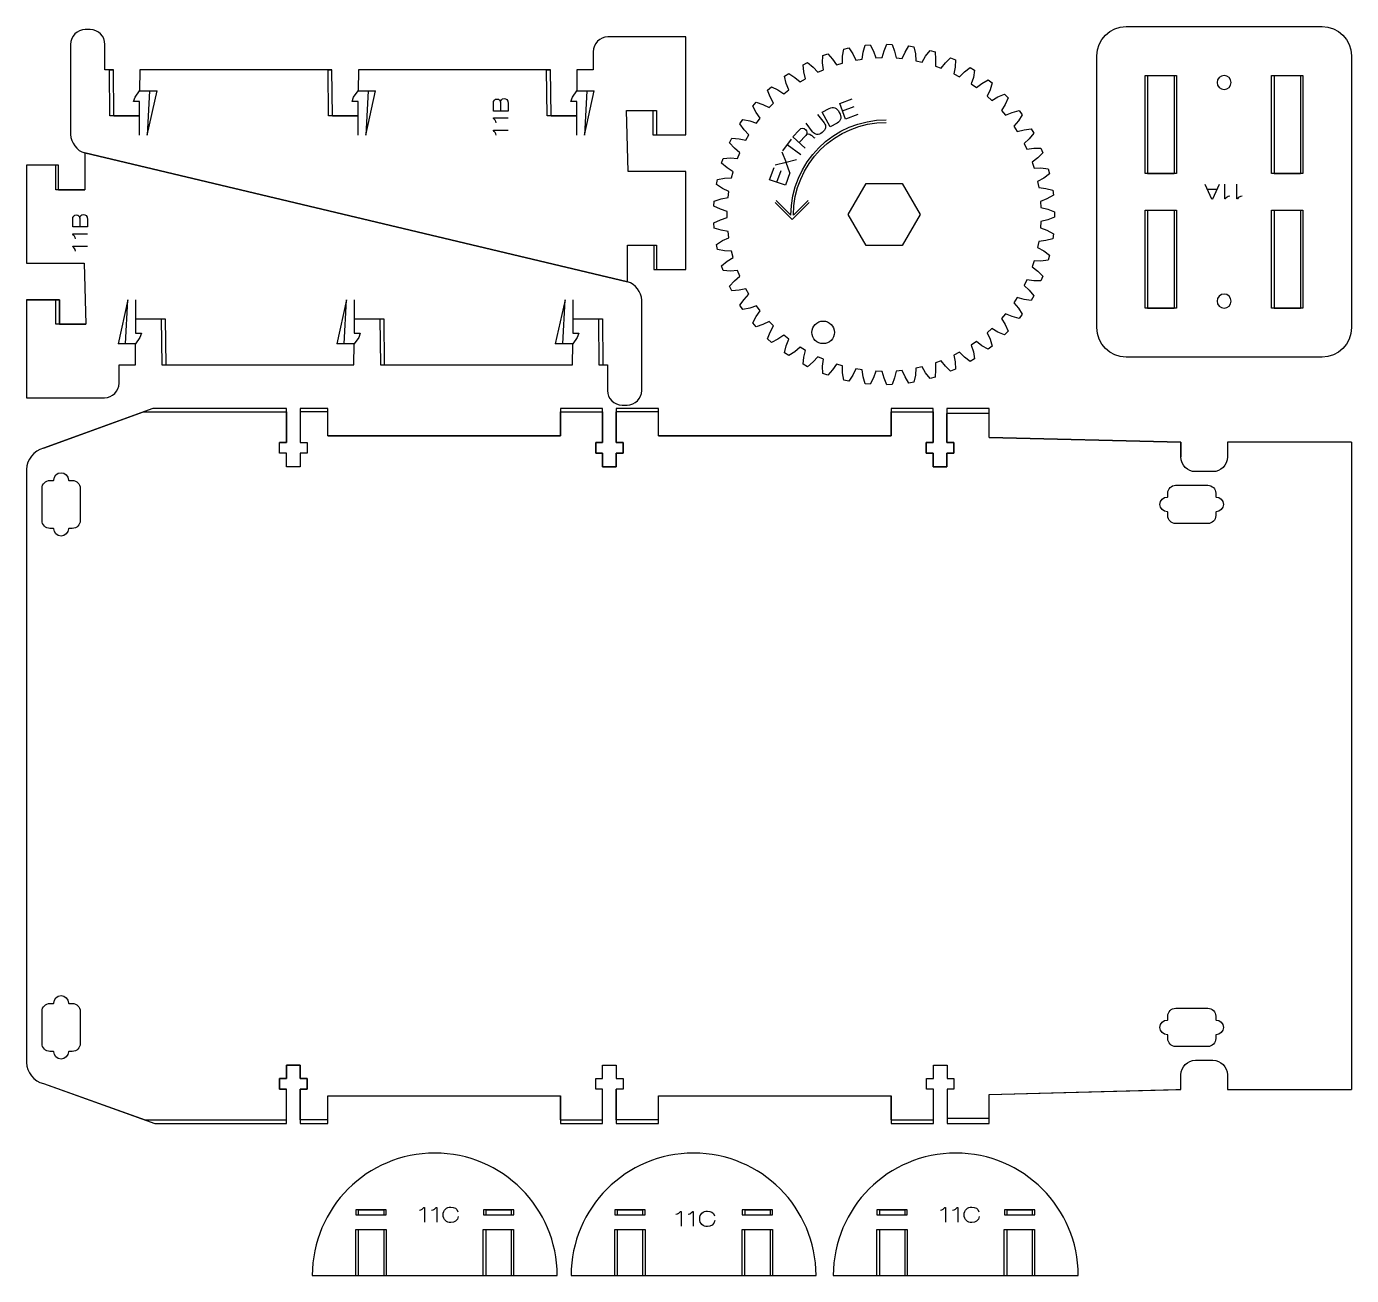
# Model space of a CAD drawing. Extents: x -1354 to 0, y -305 to 752.
# Drawn here: x -861.8 to -591.3, y 496.9 to 751.9 of the extents above; entities that cross this region are included whole.
import ezdxf

# ---------------------------------------------------------------- set-up
doc = ezdxf.new("R2010")
doc.units = 0
for name, color, linetype, true_color in [('CHANGED_PARTS', 3, 'Continuous', 0x00ff00), ('CUTS', 1, 'Continuous', 0xff0000), ('ORIGIONAL_PARTS_THAT_WERE_', 6, 'Continuous', 0xff00ff), ('TEXT', 5, 'Continuous', 0x0000ff)]:
    doc.layers.add(name, color=color, linetype=linetype, true_color=true_color)

msp = doc.modelspace()

# ---------------------------------------------------------------- linework, layer by layer
at = {"layer": 'CHANGED_PARTS'}
for p, q in [((-727.23, 749.73), (-743.13, 749.73)), ((-727.23, 729.72), (-727.23, 749.73)), ((-845.83, 743.02), (-845.83, 748.22)), ((-844.09, 743.02), (-845.83, 743.02)), ((-844.89, 743.02), (-844.09, 743.02)), ((-843.99, 733.63), (-844.09, 743.02)), ((-838.69, 743.02), (-838.76, 738.73)), ((-799.47, 743.02), (-838.69, 743.02)), ((-800.27, 743.02), (-799.47, 743.02)), ((-799.37, 733.63), (-799.47, 743.02)), ((-794.07, 743.02), (-794.14, 738.73)), ((-754.85, 743.02), (-794.07, 743.02)), ((-755.65, 743.02), (-754.85, 743.02)), ((-754.75, 733.63), (-754.85, 743.02)), ((-632.94, 741.87), (-627.54, 741.87)), ((-632.94, 741.87), (-632.94, 721.87)), ((-627.54, 741.87), (-627.54, 721.87)), ((-607.14, 741.87), (-601.74, 741.87)), ((-607.14, 741.87), (-607.14, 721.87)), ((-601.74, 741.87), (-601.74, 721.87)), ((-843.99, 733.63), (-838.79, 733.63)), ((-799.37, 733.63), (-794.17, 733.63)), ((-754.75, 733.63), (-749.55, 733.63)), ((-739.33, 734.72), (-733.93, 734.72)), ((-739.03, 722.24), (-739.33, 734.72)), ((-739.33, 734.72), (-733.93, 734.72)), ((-733.93, 734.72), (-733.93, 729.72)), ((-733.93, 734.72), (-733.93, 729.72)), ((-733.93, 729.72), (-727.23, 729.72)), ((-733.93, 729.72), (-727.23, 729.72)), ((-849.93, 726.04), (-739.13, 699.75)), ((-849.93, 726.04), (-849.93, 718.55)), ((-855.33, 723.55), (-861.83, 723.55)), ((-861.83, 723.55), (-861.83, 703.55)), ((-855.33, 718.55), (-855.33, 723.55)), ((-727.23, 722.24), (-739.03, 722.24)), ((-727.23, 702.24), (-727.23, 722.24)), ((-632.94, 721.87), (-627.54, 721.87)), ((-607.14, 721.87), (-601.74, 721.87)), ((-855.33, 718.55), (-849.93, 718.55)), ((-632.94, 714.38), (-627.54, 714.38)), ((-632.94, 714.38), (-632.94, 694.38)), ((-627.54, 714.38), (-627.54, 694.38)), ((-607.14, 714.38), (-601.74, 714.38)), ((-607.14, 714.38), (-607.14, 694.38)), ((-601.74, 714.38), (-601.74, 694.38)), ((-739.13, 699.75), (-739.13, 707.24)), ((-739.13, 707.24), (-733.73, 707.24)), ((-733.73, 707.24), (-733.73, 702.24)), ((-733.73, 707.24), (-733.73, 702.24)), ((-861.83, 703.55), (-850.03, 703.55)), ((-850.03, 703.55), (-849.73, 691.06)), ((-733.73, 702.24), (-727.23, 702.24)), ((-733.73, 702.24), (-727.23, 702.24)), ((-861.83, 696.06), (-855.13, 696.06)), ((-855.13, 696.06), (-861.83, 696.06)), ((-861.83, 696.06), (-861.83, 676.06)), ((-855.13, 696.06), (-855.13, 691.06)), ((-855.13, 691.06), (-855.13, 696.06)), ((-632.94, 694.38), (-627.54, 694.38)), ((-607.14, 694.38), (-601.74, 694.38)), ((-855.13, 691.06), (-849.73, 691.06)), ((-849.73, 691.06), (-855.13, 691.06)), ((-839.51, 692.15), (-834.31, 692.15)), ((-834.31, 692.15), (-834.21, 682.76)), ((-794.89, 692.15), (-789.69, 692.15)), ((-789.69, 692.15), (-789.59, 682.76)), ((-750.27, 692.15), (-745.07, 692.15)), ((-745.07, 692.15), (-744.97, 682.76)), ((-794.99, 682.76), (-794.92, 687.05)), ((-750.37, 682.76), (-750.3, 687.05)), ((-834.21, 682.76), (-833.41, 682.76)), ((-834.21, 682.76), (-794.99, 682.76)), ((-789.59, 682.76), (-788.79, 682.76)), ((-789.59, 682.76), (-750.37, 682.76)), ((-744.97, 682.76), (-744.17, 682.76)), ((-744.97, 682.76), (-743.23, 682.76)), ((-743.23, 682.76), (-743.23, 677.56)), ((-861.83, 676.06), (-845.93, 676.06)), ((-858.39, 665.75), (-837.93, 673.18)), ((-837.93, 673.18), (-808.75, 673.18)), ((-808.75, 673.18), (-808.75, 666.92)), ((-800.34, 673.18), (-805.95, 673.18)), ((-805.95, 673.18), (-805.95, 666.92)), ((-800.34, 668.28), (-800.34, 673.18)), ((-752.82, 668.28), (-752.82, 673.18)), ((-752.82, 673.18), (-744.22, 673.18)), ((-744.22, 673.18), (-744.22, 666.92)), ((-732.82, 673.18), (-741.42, 673.18)), ((-741.42, 666.92), (-741.42, 673.18)), ((-732.82, 668.28), (-732.82, 673.18)), ((-685.31, 668.28), (-685.31, 673.18)), ((-685.31, 673.18), (-676.73, 673.18)), ((-676.73, 673.18), (-676.73, 666.92)), ((-665.31, 672.88), (-673.93, 672.88)), ((-673.93, 666.92), (-673.93, 672.88)), ((-665.31, 667.98), (-665.31, 672.88)), ((-800.34, 668.28), (-752.82, 668.28)), ((-732.82, 668.28), (-685.31, 668.28)), ((-810.15, 664.72), (-810.15, 666.92)), ((-810.15, 666.92), (-808.75, 666.92)), ((-808.75, 666.92), (-810.15, 666.92)), ((-805.95, 666.92), (-804.55, 666.92)), ((-804.55, 666.92), (-804.55, 664.72)), ((-744.22, 666.92), (-745.62, 666.92)), ((-745.62, 666.92), (-745.62, 664.72)), ((-740.02, 666.92), (-741.42, 666.92)), ((-740.02, 664.72), (-740.02, 666.92)), ((-676.73, 666.92), (-678.13, 666.92)), ((-678.13, 666.92), (-678.13, 664.72)), ((-672.53, 666.92), (-673.93, 666.92)), ((-672.53, 664.72), (-672.53, 666.92)), ((-665.31, 667.98), (-626.16, 666.98)), ((-626.16, 666.98), (-626.16, 663.98)), ((-808.75, 664.72), (-810.15, 664.72)), ((-808.75, 661.98), (-808.75, 664.72)), ((-804.55, 664.72), (-805.95, 664.72)), ((-805.95, 664.72), (-805.95, 661.98)), ((-745.62, 664.72), (-744.22, 664.72)), ((-744.22, 664.72), (-744.22, 661.98)), ((-741.42, 661.98), (-741.42, 664.72)), ((-741.42, 664.72), (-740.02, 664.72)), ((-678.13, 664.72), (-676.73, 664.72)), ((-676.73, 664.72), (-676.73, 661.98)), ((-673.93, 661.98), (-673.93, 664.72)), ((-673.93, 664.72), (-672.53, 664.72)), ((-805.95, 661.98), (-808.75, 661.98)), ((-744.22, 661.98), (-741.42, 661.98)), ((-676.73, 661.98), (-673.93, 661.98)), ((-805.95, 539.81), (-808.75, 539.81)), ((-808.75, 539.81), (-808.75, 537.07)), ((-805.95, 537.07), (-805.95, 539.81)), ((-744.22, 537.07), (-744.22, 539.81)), ((-744.22, 539.81), (-741.42, 539.81)), ((-741.42, 539.81), (-741.42, 537.07)), ((-676.69, 537.07), (-676.69, 539.81)), ((-676.69, 539.81), (-673.89, 539.81)), ((-673.89, 539.81), (-673.89, 537.07)), ((-858.39, 536.05), (-837.58, 528.61)), ((-808.75, 537.07), (-810.15, 537.07)), ((-810.15, 537.07), (-810.15, 534.87)), ((-804.55, 537.07), (-805.95, 537.07)), ((-804.55, 534.87), (-804.55, 537.07)), ((-745.62, 534.87), (-745.62, 537.07)), ((-745.62, 537.07), (-744.22, 537.07)), ((-741.42, 537.07), (-740.02, 537.07)), ((-740.02, 537.07), (-740.02, 534.87)), ((-678.09, 534.87), (-678.09, 537.07)), ((-678.09, 537.07), (-676.69, 537.07)), ((-673.89, 537.07), (-672.49, 537.07)), ((-672.49, 537.07), (-672.49, 534.87)), ((-626.16, 534.81), (-626.16, 537.81)), ((-810.15, 534.87), (-808.75, 534.87)), ((-808.75, 528.61), (-808.75, 534.87)), ((-805.95, 528.61), (-805.95, 534.87)), ((-805.95, 534.87), (-804.55, 534.87)), ((-800.34, 528.61), (-800.34, 533.51)), ((-800.34, 533.51), (-752.82, 533.51)), ((-752.82, 528.61), (-752.82, 533.51)), ((-744.22, 534.87), (-745.62, 534.87)), ((-744.22, 528.61), (-744.22, 534.87)), ((-740.02, 534.87), (-741.42, 534.87)), ((-741.42, 528.61), (-741.42, 534.87)), ((-732.82, 528.61), (-732.82, 533.51)), ((-732.82, 533.51), (-685.31, 533.51)), ((-685.31, 528.61), (-685.31, 533.51)), ((-676.69, 534.87), (-678.09, 534.87)), ((-676.69, 528.61), (-676.69, 534.87)), ((-672.49, 534.87), (-673.89, 534.87)), ((-673.89, 534.87), (-673.89, 528.91)), ((-665.31, 533.81), (-626.16, 534.81)), ((-665.31, 528.91), (-665.31, 533.81)), ((-837.58, 528.61), (-808.75, 528.61)), ((-800.34, 528.61), (-805.95, 528.61)), ((-752.82, 528.61), (-744.22, 528.61)), ((-732.82, 528.61), (-741.42, 528.61)), ((-685.31, 528.61), (-676.69, 528.61)), ((-665.31, 528.91), (-673.89, 528.91)), ((-794.09, 510.24), (-788.89, 510.24)), ((-794.09, 510.24), (-794.09, 509.24)), ((-794.09, 509.24), (-788.89, 509.24)), ((-793.69, 510.24), (-789.29, 510.24)), ((-793.69, 509.24), (-789.29, 509.24)), ((-788.89, 510.24), (-788.89, 509.24)), ((-768.06, 510.24), (-762.86, 510.24)), ((-768.06, 510.24), (-768.06, 509.24)), ((-768.06, 509.24), (-762.86, 509.24)), ((-767.66, 510.24), (-763.26, 510.24)), ((-767.66, 509.24), (-763.26, 509.24)), ((-762.86, 510.24), (-762.86, 509.24)), ((-741.24, 510.24), (-736.04, 510.24)), ((-741.24, 510.24), (-741.24, 509.24)), ((-741.24, 509.24), (-736.04, 509.24)), ((-740.84, 510.24), (-736.44, 510.24)), ((-740.84, 509.24), (-736.44, 509.24)), ((-736.04, 510.24), (-736.04, 509.24)), ((-715.21, 510.24), (-710.01, 510.24)), ((-715.21, 510.24), (-715.21, 509.24)), ((-715.21, 509.24), (-710.01, 509.24)), ((-714.81, 510.24), (-710.41, 510.24)), ((-714.81, 509.24), (-710.41, 509.24)), ((-710.01, 510.24), (-710.01, 509.24)), ((-687.72, 510.24), (-682.52, 510.24)), ((-687.72, 510.24), (-687.72, 509.24)), ((-687.72, 509.24), (-682.52, 509.24)), ((-687.32, 510.24), (-682.92, 510.24)), ((-687.32, 509.24), (-682.92, 509.24)), ((-682.52, 510.24), (-682.52, 509.24)), ((-661.69, 510.24), (-656.49, 510.24)), ((-661.69, 510.24), (-661.69, 509.24)), ((-661.69, 509.24), (-656.49, 509.24)), ((-661.29, 510.24), (-656.89, 510.24)), ((-661.29, 509.24), (-656.89, 509.24)), ((-656.49, 510.24), (-656.49, 509.24)), ((-794.09, 506.24), (-788.89, 506.24)), ((-794.09, 506.24), (-794.09, 496.87)), ((-793.69, 506.24), (-789.29, 506.24)), ((-788.89, 506.24), (-788.89, 496.87)), ((-768.09, 506.24), (-762.89, 506.24)), ((-768.09, 506.24), (-768.09, 496.87)), ((-767.69, 506.24), (-763.29, 506.24)), ((-762.89, 506.24), (-762.89, 496.87)), ((-741.24, 506.24), (-736.04, 506.24)), ((-741.24, 506.24), (-741.24, 496.87)), ((-740.84, 506.24), (-736.44, 506.24)), ((-736.04, 506.24), (-736.04, 496.87)), ((-715.24, 506.24), (-710.04, 506.24)), ((-715.24, 506.24), (-715.24, 496.87)), ((-714.84, 506.24), (-710.44, 506.24)), ((-710.04, 506.24), (-710.04, 496.87)), ((-687.72, 506.24), (-682.52, 506.24)), ((-687.72, 506.24), (-687.72, 496.87)), ((-687.32, 506.24), (-682.92, 506.24)), ((-682.52, 506.24), (-682.52, 496.87)), ((-661.72, 506.24), (-656.52, 506.24)), ((-661.72, 506.24), (-661.72, 496.87)), ((-661.32, 506.24), (-656.92, 506.24)), ((-656.52, 506.24), (-656.52, 496.87))]:
    msp.add_line(p, q, dxfattribs=at)
at = {"layer": 'CUTS'}
for p, q in [((-637.33, 751.87), (-597.34, 751.87)), ((-591.34, 745.87), (-591.34, 690.38)), ((-591.32, 666.98), (-591.32, 534.81)), ((-803.49, 496.85), (-753.49, 496.85)), ((-750.64, 496.85), (-700.64, 496.85)), ((-697.12, 496.85), (-647.12, 496.85))]:
    msp.add_line(p, q, dxfattribs=at)
at = {"layer": 'CUTS', "color": 1, "true_color": 0xff0000}
for points in [[(-848.83, 751.23), (-849.83, 751.23)], [(-852.83, 748.22), (-852.83, 747.52)], [(-746.13, 746.72), (-746.13, 743.02), (-749.45, 743.02), (-749.48, 738.73)], [(-651.98, 714.01), (-651.98, 712.95), (-653.35, 712.41), (-654.73, 712.06), (-654.81, 710.79), (-653.49, 710.27), (-652.19, 709.55), (-652.33, 708.51), (-653.76, 708.15), (-655.18, 707.98), (-655.42, 706.73), (-654.17, 706.04), (-652.98, 705.17), (-653.25, 704.15), (-654.72, 703.97), (-656.14, 703.99), (-656.54, 702.77), (-655.39, 701.94), (-654.32, 700.92), (-654.72, 699.94), (-656.2, 699.95), (-657.6, 700.15), (-658.16, 699), (-657.13, 698.02), (-656.19, 696.87), (-656.71, 695.95), (-658.18, 696.16), (-659.55, 696.53), (-660.24, 695.46), (-659.34, 694.36), (-658.57, 693.1), (-659.2, 692.26), (-660.63, 692.65), (-661.94, 693.19), (-662.76, 692.22), (-662.01, 691.01), (-661.4, 689.67), (-662.14, 688.91), (-663.5, 689.47), (-664.73, 690.19), (-665.68, 689.33), (-665.09, 688.04), (-664.66, 686.62), (-665.48, 685.96), (-666.77, 686.7), (-667.89, 687.56), (-668.94, 686.83), (-668.52, 685.47), (-668.27, 684.02), (-669.17, 683.47), (-670.35, 684.36), (-671.36, 685.36), (-672.5, 684.77), (-672.25, 683.37), (-672.19, 681.89), (-673.16, 681.47), (-674.21, 682.51), (-675.08, 683.63), (-676.28, 683.19), (-676.22, 681.77), (-676.35, 680.29), (-677.36, 679.99), (-678.27, 681.16), (-679, 682.38), (-680.24, 682.1), (-680.36, 680.68), (-680.68, 679.23), (-681.72, 679.07), (-682.48, 680.34), (-683.04, 681.64), (-684.31, 681.52), (-684.61, 680.13), (-685.11, 678.74), (-686.16, 678.7), (-686.75, 680.06), (-687.14, 681.43), (-688.42, 681.47), (-688.89, 680.13), (-689.56, 678.81), (-690.61, 678.92), (-691.02, 680.34), (-691.23, 681.74), (-692.5, 681.95), (-693.14, 680.68), (-693.97, 679.46), (-695, 679.69), (-695.23, 681.16), (-695.25, 682.58), (-696.48, 682.94), (-697.28, 681.77), (-698.26, 680.66), (-699.26, 681.03), (-699.29, 682.51), (-699.14, 683.92), (-700.31, 684.44), (-701.25, 683.37), (-702.37, 682.4), (-703.3, 682.89), (-703.15, 684.36), (-702.81, 685.74), (-703.91, 686.41), (-704.98, 685.47), (-706.21, 684.66), (-707.08, 685.26), (-706.74, 686.7), (-706.23, 688.03), (-707.23, 688.82), (-708.41, 688.04), (-709.74, 687.38), (-710.52, 688.09), (-710, 689.47), (-709.32, 690.73), (-710.21, 691.65), (-711.49, 691.01), (-712.89, 690.53), (-713.57, 691.34), (-712.87, 692.65), (-712.05, 693.8), (-712.81, 694.83), (-714.16, 694.36), (-715.61, 694.07), (-716.18, 694.95), (-715.32, 696.16), (-714.36, 697.2), (-714.98, 698.31), (-716.37, 698.02), (-717.85, 697.92), (-718.31, 698.87), (-717.3, 699.95), (-716.21, 700.86), (-716.69, 702.05), (-718.11, 701.94), (-719.59, 702.02), (-719.92, 703.02), (-718.78, 703.97), (-717.58, 704.73), (-717.91, 705.97), (-719.33, 706.04), (-720.78, 706.31), (-720.98, 707.35), (-719.74, 708.15), (-718.45, 708.75), (-718.61, 710.01), (-720.01, 710.27), (-721.42, 710.72), (-721.49, 711.78), (-720.15, 712.41), (-718.79, 712.84), (-718.79, 714.12), (-720.15, 714.55), (-721.49, 715.18), (-721.42, 716.23), (-720.01, 716.69), (-718.61, 716.94), (-718.45, 718.21), (-719.74, 718.81), (-720.98, 719.61), (-720.78, 720.64), (-719.33, 720.91), (-717.91, 720.99), (-717.58, 722.22), (-718.78, 722.99), (-719.92, 723.93), (-719.59, 724.94), (-718.11, 725.02), (-716.69, 724.91), (-716.21, 726.1), (-717.3, 727), (-718.31, 728.09), (-717.85, 729.04), (-716.37, 728.93), (-714.98, 728.65), (-714.36, 729.76), (-715.32, 730.8), (-716.18, 732.01), (-715.61, 732.89), (-714.16, 732.59), (-712.81, 732.13), (-712.05, 733.16), (-712.87, 734.31), (-713.57, 735.62), (-712.89, 736.42), (-711.49, 735.94), (-710.21, 735.31), (-709.32, 736.23), (-710, 737.48), (-710.52, 738.87), (-709.74, 739.58), (-708.41, 738.92), (-707.23, 738.13), (-706.23, 738.93), (-706.74, 740.26), (-707.08, 741.7), (-706.21, 742.3), (-704.98, 741.48), (-703.91, 740.55), (-702.81, 741.21), (-703.15, 742.59), (-703.3, 744.06), (-702.37, 744.55), (-701.25, 743.58), (-700.31, 742.52), (-699.14, 743.04), (-699.29, 744.45), (-699.26, 745.93), (-698.26, 746.29), (-697.28, 745.19), (-696.48, 744.02), (-695.25, 744.38), (-695.23, 745.8), (-695, 747.26), (-693.97, 747.5), (-693.14, 746.28), (-692.5, 745.01), (-691.23, 745.21), (-691.02, 746.62), (-690.61, 748.04), (-689.56, 748.14), (-688.89, 746.82), (-688.42, 745.48), (-687.14, 745.53), (-686.75, 746.89), (-686.16, 748.25), (-685.11, 748.22), (-684.61, 746.82), (-684.31, 745.44), (-683.04, 745.31), (-682.48, 746.62), (-681.72, 747.89), (-680.68, 747.72), (-680.36, 746.28), (-680.24, 744.86), (-679, 744.58), (-678.27, 745.8), (-677.36, 746.97), (-676.35, 746.67), (-676.22, 745.19), (-676.28, 743.77), (-675.08, 743.33), (-674.21, 744.45), (-673.16, 745.49), (-672.19, 745.06), (-672.25, 743.58), (-672.5, 742.18), (-671.36, 741.59), (-670.35, 742.59), (-669.17, 743.49), (-668.27, 742.94), (-668.52, 741.48), (-668.94, 740.13), (-667.89, 739.39), (-666.77, 740.26), (-665.48, 740.99), (-664.66, 740.34), (-665.09, 738.92), (-665.68, 737.63), (-664.73, 736.77), (-663.5, 737.48), (-662.14, 738.05), (-661.4, 737.29), (-662.01, 735.94), (-662.76, 734.74), (-661.94, 733.76), (-660.63, 734.31), (-659.2, 734.7), (-658.57, 733.85), (-659.34, 732.59), (-660.24, 731.5), (-659.55, 730.42), (-658.18, 730.8), (-656.71, 731), (-656.19, 730.08), (-657.13, 728.93), (-658.16, 727.96), (-657.6, 726.81), (-656.2, 727), (-654.72, 727.02), (-654.32, 726.04), (-655.39, 725.02), (-656.54, 724.18), (-656.14, 722.97), (-654.72, 722.99), (-653.25, 722.81), (-652.98, 721.79), (-654.17, 720.91), (-655.42, 720.23), (-655.18, 718.98), (-653.76, 718.81), (-652.33, 718.45), (-652.19, 717.4), (-653.49, 716.69), (-654.81, 716.17), (-654.73, 714.89), (-653.35, 714.55), (-651.98, 714.01)], [(-643.33, 690.38), (-643.33, 745.87)], [(-852.83, 740.02), (-852.83, 739.32)], [(-838.76, 729.69), (-838.76, 736.53), (-839.96, 736.53), (-839.68, 737.42), (-838.76, 738.73), (-836.71, 738.73), (-837.21, 729.69), (-835.19, 738.73)], [(-836.71, 738.73), (-835.19, 738.73)], [(-794.14, 729.69), (-794.14, 736.53), (-795.34, 736.53), (-795.05, 737.42), (-794.14, 738.73), (-792.08, 738.73), (-792.58, 729.69), (-790.57, 738.73)], [(-792.08, 738.73), (-790.57, 738.73)], [(-749.48, 729.69), (-749.48, 736.53), (-750.68, 736.53), (-750.39, 737.42), (-749.48, 738.73), (-747.42, 738.73), (-747.92, 729.69), (-745.91, 738.73)], [(-747.42, 738.73), (-745.91, 738.73)], [(-852.83, 733.32), (-852.83, 729.83)], [(-690.4, 707.13), (-694.06, 713.48), (-690.4, 719.83), (-683.07, 719.83), (-679.4, 713.48), (-683.07, 707.13), (-690.4, 707.13), (-690.4, 707.13)], [(-839.58, 696.09), (-839.58, 689.25), (-838.38, 689.25), (-838.67, 688.37), (-839.58, 687.05), (-841.64, 687.05), (-841.14, 696.09), (-843.15, 687.05)], [(-794.92, 696.09), (-794.92, 689.25), (-793.72, 689.25), (-794.01, 688.37), (-794.92, 687.05), (-796.98, 687.05), (-796.48, 696.09), (-798.49, 687.05)], [(-750.3, 696.09), (-750.3, 689.25), (-749.1, 689.25), (-749.38, 688.37), (-750.3, 687.05), (-752.35, 687.05), (-751.85, 696.09), (-753.87, 687.05)], [(-736.23, 692.47), (-736.23, 695.96)], [(-841.64, 687.05), (-843.15, 687.05)], [(-842.93, 679.06), (-842.93, 682.77), (-839.61, 682.77), (-839.58, 687.06)], [(-796.98, 687.05), (-798.49, 687.05)], [(-752.35, 687.05), (-753.87, 687.05)], [(-736.23, 685.76), (-736.23, 686.47)], [(-597.34, 684.38), (-637.33, 684.38)], [(-736.23, 677.56), (-736.23, 678.26)], [(-740.23, 674.56), (-739.23, 674.56)], [(-591.32, 666.98), (-616.66, 666.98), (-616.66, 663.98)], [(-861.83, 661.45), (-861.83, 540.34)], [(-619.66, 660.98), (-623.16, 660.98)], [(-858.66, 651), (-858.66, 657.57)], [(-857.05, 659.18), (-856.31, 659.18), (-856.26, 659.27)], [(-853.26, 659.27), (-853.22, 659.18), (-852.48, 659.18)], [(-850.86, 657.57), (-850.86, 651)], [(-627.23, 658.19), (-620.66, 658.19)], [(-628.92, 655.79), (-628.84, 655.83), (-628.84, 655.83)], [(-628.84, 655.83), (-628.84, 656.57)], [(-619.04, 656.57), (-619.04, 655.83), (-618.96, 655.79)], [(-628.84, 652), (-628.84, 652.74), (-628.92, 652.79)], [(-618.96, 652.79), (-619.04, 652.74), (-619.04, 652)], [(-856.31, 649.38), (-857.05, 649.38)], [(-856.26, 649.31), (-856.31, 649.38), (-856.31, 649.38)], [(-852.48, 649.38), (-853.22, 649.38), (-853.26, 649.31)], [(-620.66, 650.39), (-627.23, 650.39)], [(-857.05, 552.41), (-856.31, 552.41), (-856.26, 552.49)], [(-853.26, 552.49), (-853.22, 552.41), (-852.48, 552.41)], [(-858.66, 544.23), (-858.66, 550.79)], [(-850.86, 550.79), (-850.86, 544.23)], [(-628.92, 549.01), (-628.84, 549.06), (-628.84, 549.8)], [(-627.22, 551.41), (-620.65, 551.41)], [(-619.04, 549.8), (-619.04, 549.06), (-618.96, 549.01)], [(-628.84, 545.23), (-628.84, 545.97), (-628.92, 546.01)], [(-618.96, 546.01), (-619.04, 545.97), (-619.04, 545.97)], [(-619.04, 545.97), (-619.04, 545.23)], [(-856.31, 542.61), (-857.05, 542.61)], [(-856.26, 542.53), (-856.31, 542.61), (-856.31, 542.61)], [(-852.48, 542.61), (-853.22, 542.61), (-853.26, 542.53)], [(-620.65, 543.61), (-627.22, 543.61)], [(-623.16, 540.81), (-619.66, 540.81)], [(-616.66, 537.81), (-616.66, 534.81), (-591.32, 534.81)]]:
    msp.add_lwpolyline(points, dxfattribs=at)
for points in [[(-849.83, 751.23), (-851.48, 751.23), (-852.83, 749.87), (-852.83, 748.22)], [(-845.83, 748.22), (-845.83, 749.87), (-847.18, 751.23), (-848.83, 751.23)], [(-743.13, 749.73), (-744.78, 749.73), (-746.13, 748.37), (-746.13, 746.72)], [(-643.33, 745.87), (-643.33, 749.18), (-640.65, 751.87), (-637.33, 751.87)], [(-597.34, 751.87), (-594.03, 751.87), (-591.34, 749.18), (-591.34, 745.87)], [(-852.83, 747.52), (-852.83, 745.87), (-852.83, 741.67), (-852.83, 740.02)], [(-617.34, 741.87), (-618.12, 741.87), (-618.76, 741.23), (-618.76, 740.44)], [(-615.91, 740.44), (-615.91, 741.23), (-616.55, 741.87), (-617.34, 741.87)], [(-852.83, 739.32), (-852.83, 737.67), (-852.83, 734.97), (-852.83, 733.32)], [(-618.76, 740.44), (-618.76, 739.66), (-618.12, 739.02), (-617.34, 739.02)], [(-617.34, 739.02), (-616.55, 739.02), (-615.91, 739.66), (-615.91, 740.44)], [(-852.83, 729.83), (-852.83, 728.18), (-851.52, 726.47), (-849.93, 726.04)], [(-736.23, 695.96), (-736.23, 697.61), (-737.53, 699.31), (-739.13, 699.75)], [(-617.34, 697.23), (-618.12, 697.23), (-618.76, 696.59), (-618.76, 695.81)], [(-618.76, 695.81), (-618.76, 695.02), (-618.12, 694.38), (-617.34, 694.38)], [(-615.91, 695.81), (-615.91, 696.59), (-616.55, 697.23), (-617.34, 697.23)], [(-617.34, 694.38), (-616.55, 694.38), (-615.91, 695.02), (-615.91, 695.81)], [(-736.23, 686.47), (-736.23, 688.12), (-736.23, 690.82), (-736.23, 692.47)], [(-701.51, 689.42), (-701.51, 690.69), (-700.48, 691.72), (-699.2, 691.72)], [(-699.2, 691.72), (-697.93, 691.72), (-696.9, 690.69), (-696.9, 689.42)], [(-637.33, 684.38), (-640.65, 684.38), (-643.33, 687.07), (-643.33, 690.38)], [(-591.34, 690.38), (-591.34, 687.07), (-594.02, 684.38), (-597.34, 684.38)], [(-699.2, 687.11), (-700.48, 687.11), (-701.51, 688.14), (-701.51, 689.42)], [(-696.9, 689.42), (-696.9, 688.14), (-697.93, 687.11), (-699.2, 687.11)], [(-736.23, 678.26), (-736.23, 679.91), (-736.23, 684.12), (-736.23, 685.76)], [(-845.93, 676.06), (-844.28, 676.06), (-842.93, 677.41), (-842.93, 679.06)], [(-743.23, 677.56), (-743.23, 675.91), (-741.88, 674.56), (-740.23, 674.56)], [(-739.23, 674.56), (-737.58, 674.56), (-736.23, 675.91), (-736.23, 677.56)], [(-858.39, 665.75), (-860.28, 665.33), (-861.83, 663.39), (-861.83, 661.45)], [(-623.16, 660.98), (-624.82, 660.98), (-626.16, 662.32), (-626.16, 663.98)], [(-616.66, 663.98), (-616.66, 662.32), (-618, 660.98), (-619.66, 660.98)], [(-856.26, 659.27), (-856.26, 660.09), (-855.59, 660.77), (-854.76, 660.77)], [(-854.76, 660.77), (-853.94, 660.77), (-853.26, 660.09), (-853.26, 659.27)], [(-858.66, 657.57), (-858.66, 658.46), (-857.94, 659.18), (-857.05, 659.18)], [(-852.48, 659.18), (-851.59, 659.18), (-850.86, 658.46), (-850.86, 657.57)], [(-628.84, 656.57), (-628.84, 657.46), (-628.12, 658.19), (-627.23, 658.19)], [(-620.66, 658.19), (-619.77, 658.19), (-619.04, 657.46), (-619.04, 656.57)], [(-630.42, 654.29), (-630.42, 655.12), (-629.75, 655.79), (-628.92, 655.79)], [(-618.96, 655.79), (-618.13, 655.79), (-617.46, 655.12), (-617.46, 654.29)], [(-628.92, 652.79), (-629.75, 652.79), (-630.42, 653.46), (-630.42, 654.29)], [(-627.23, 650.39), (-628.12, 650.39), (-628.84, 651.11), (-628.84, 652)], [(-619.04, 652), (-619.04, 651.11), (-619.77, 650.39), (-620.66, 650.39)], [(-617.46, 654.29), (-617.46, 653.46), (-618.13, 652.79), (-618.96, 652.79)], [(-857.05, 649.38), (-857.94, 649.38), (-858.66, 650.11), (-858.66, 651)], [(-854.76, 647.81), (-855.59, 647.81), (-856.26, 648.48), (-856.26, 649.31)], [(-853.26, 649.31), (-853.26, 648.48), (-853.94, 647.81), (-854.76, 647.81)], [(-850.86, 651), (-850.86, 650.11), (-851.59, 649.38), (-852.48, 649.38)], [(-858.66, 550.79), (-858.66, 551.68), (-857.94, 552.41), (-857.05, 552.41)], [(-856.26, 552.49), (-856.26, 553.32), (-855.59, 553.99), (-854.76, 553.99)], [(-854.76, 553.99), (-853.94, 553.99), (-853.26, 553.32), (-853.26, 552.49)], [(-852.48, 552.41), (-851.59, 552.41), (-850.86, 551.68), (-850.86, 550.79)], [(-628.84, 549.8), (-628.84, 550.69), (-628.11, 551.41), (-627.22, 551.41)], [(-620.65, 551.41), (-619.76, 551.41), (-619.04, 550.69), (-619.04, 549.8)], [(-630.42, 547.51), (-630.42, 548.34), (-629.75, 549.01), (-628.92, 549.01)], [(-628.92, 546.01), (-629.75, 546.01), (-630.42, 546.68), (-630.42, 547.51)], [(-618.96, 549.01), (-618.13, 549.01), (-617.46, 548.34), (-617.46, 547.51)], [(-617.46, 547.51), (-617.46, 546.68), (-618.13, 546.01), (-618.96, 546.01)], [(-857.05, 542.61), (-857.94, 542.61), (-858.66, 543.34), (-858.66, 544.23)], [(-850.86, 544.23), (-850.86, 543.34), (-851.59, 542.61), (-852.48, 542.61)], [(-627.22, 543.61), (-628.11, 543.61), (-628.84, 544.34), (-628.84, 545.23)], [(-619.04, 545.23), (-619.04, 544.34), (-619.76, 543.61), (-620.65, 543.61)], [(-854.76, 541.03), (-855.59, 541.03), (-856.26, 541.71), (-856.26, 542.53)], [(-853.26, 542.53), (-853.26, 541.71), (-853.94, 541.03), (-854.76, 541.03)], [(-861.83, 540.34), (-861.83, 538.4), (-860.28, 536.46), (-858.39, 536.05)], [(-626.16, 537.81), (-626.16, 539.47), (-624.82, 540.81), (-623.16, 540.81)], [(-619.66, 540.81), (-618, 540.81), (-616.66, 539.47), (-616.66, 537.81)], [(-778.49, 521.85), (-792.3, 521.85), (-803.49, 510.66), (-803.49, 496.85)], [(-753.49, 496.85), (-753.49, 510.66), (-764.68, 521.85), (-778.49, 521.85)], [(-725.64, 521.85), (-739.44, 521.85), (-750.64, 510.66), (-750.64, 496.85)], [(-700.64, 496.85), (-700.64, 510.66), (-711.83, 521.85), (-725.64, 521.85)], [(-672.12, 521.85), (-685.93, 521.85), (-697.12, 510.66), (-697.12, 496.85)], [(-647.12, 496.85), (-647.12, 510.66), (-658.32, 521.85), (-672.12, 521.85)]]:
    msp.add_open_spline(points, degree=3, dxfattribs=at)
at = {"layer": 'ORIGIONAL_PARTS_THAT_WERE_', "color": 6, "true_color": 0xff00ff}
for points in [[(-739.13, 699.75), (-739.13, 707.24), (-733.23, 707.24), (-733.23, 702.24), (-727.23, 702.24), (-727.23, 722.24), (-739.03, 722.24), (-739.33, 734.72), (-733.23, 734.72), (-733.23, 729.72), (-727.23, 729.72), (-727.23, 749.73), (-743.13, 749.73)], [(-838.79, 733.63), (-844.79, 733.63), (-844.89, 743.02), (-845.83, 743.02), (-845.83, 748.22)], [(-794.17, 733.63), (-800.17, 733.63), (-800.27, 743.02), (-838.69, 743.02), (-838.76, 738.73)], [(-749.55, 733.63), (-755.55, 733.63), (-755.65, 743.02), (-794.07, 743.02), (-794.14, 738.73)], [(-633.44, 741.87), (-627.04, 741.87), (-627.04, 721.87), (-633.44, 721.87), (-633.44, 741.87), (-633.44, 741.87)], [(-607.64, 741.87), (-601.24, 741.87), (-601.24, 721.87), (-607.64, 721.87), (-607.64, 741.87), (-607.64, 741.87)], [(-739.13, 699.75), (-849.93, 726.04), (-849.93, 718.55), (-855.83, 718.55), (-855.83, 723.55), (-861.83, 723.55), (-861.83, 703.55), (-850.03, 703.55), (-849.73, 691.06), (-855.83, 691.06), (-855.83, 696.06), (-861.83, 696.06), (-861.83, 676.06), (-845.93, 676.06)], [(-633.44, 714.38), (-627.04, 714.38), (-627.04, 694.38), (-633.44, 694.38), (-633.44, 714.38), (-633.44, 714.38)], [(-607.64, 714.38), (-601.24, 714.38), (-601.24, 694.38), (-607.64, 694.38), (-607.64, 714.38), (-607.64, 714.38)], [(-839.51, 692.15), (-833.51, 692.15), (-833.41, 682.76), (-794.99, 682.76), (-794.92, 687.05)], [(-794.89, 692.15), (-788.89, 692.15), (-788.79, 682.76), (-750.37, 682.76), (-750.3, 687.05)], [(-750.27, 692.15), (-744.27, 692.15), (-744.17, 682.76), (-743.23, 682.76), (-743.23, 677.56)], [(-626.16, 663.98), (-626.16, 666.98), (-665.31, 667.98), (-665.31, 673.88), (-673.93, 673.88), (-673.93, 666.92), (-672.53, 666.92), (-672.53, 664.72), (-673.93, 664.72), (-673.93, 661.98), (-676.73, 661.98), (-676.73, 664.72), (-678.13, 664.72), (-678.13, 666.92), (-676.73, 666.92), (-676.73, 673.88), (-685.31, 673.88), (-685.31, 668.28), (-732.82, 668.28), (-732.82, 673.88), (-741.42, 673.88), (-741.42, 666.92), (-740.02, 666.92), (-740.02, 664.72), (-741.42, 664.72), (-741.42, 661.98), (-744.22, 661.98), (-744.22, 664.72), (-745.62, 664.72), (-745.62, 666.92), (-744.22, 666.92), (-744.22, 673.88), (-752.82, 673.88), (-752.82, 668.28), (-800.34, 668.28), (-800.34, 673.88), (-805.95, 673.88), (-805.95, 666.92), (-804.55, 666.92), (-804.55, 664.72), (-805.95, 664.72), (-805.95, 661.98), (-808.75, 661.98), (-808.75, 664.72), (-810.15, 664.72), (-810.15, 666.92), (-808.75, 666.92), (-808.75, 673.88), (-836.01, 673.88), (-858.39, 665.75)], [(-858.39, 536.05), (-835.62, 527.91), (-808.75, 527.91), (-808.75, 534.87), (-810.15, 534.87), (-810.15, 537.07), (-808.75, 537.07), (-808.75, 539.81), (-805.95, 539.81), (-805.95, 537.07), (-804.55, 537.07), (-804.55, 534.87), (-805.95, 534.87), (-805.95, 527.91), (-800.34, 527.91), (-800.34, 533.51), (-752.82, 533.51), (-752.82, 527.91), (-744.22, 527.91), (-744.22, 534.87), (-745.62, 534.87), (-745.62, 537.07), (-744.22, 537.07), (-744.22, 539.81), (-741.42, 539.81), (-741.42, 537.07), (-740.02, 537.07), (-740.02, 534.87), (-741.42, 534.87), (-741.42, 527.91), (-732.82, 527.91), (-732.82, 533.51), (-685.31, 533.51), (-685.31, 527.91), (-676.69, 527.91), (-676.69, 534.87), (-678.09, 534.87), (-678.09, 537.07), (-676.69, 537.07), (-676.69, 539.81), (-673.89, 539.81), (-673.89, 537.07), (-672.49, 537.07), (-672.49, 534.87), (-673.89, 534.87), (-673.89, 527.91), (-665.31, 527.91), (-665.31, 533.81), (-627.16, 534.81), (-626.16, 534.81), (-626.16, 537.81)], [(-794.59, 509.24), (-788.39, 509.24), (-788.39, 510.24), (-794.59, 510.24), (-794.59, 509.24), (-794.59, 509.24)], [(-768.56, 509.24), (-762.36, 509.24), (-762.36, 510.24), (-768.56, 510.24), (-768.56, 509.24), (-768.56, 509.24)], [(-741.74, 509.24), (-735.54, 509.24), (-735.54, 510.24), (-741.74, 510.24), (-741.74, 509.24), (-741.74, 509.24)], [(-715.71, 509.24), (-709.51, 509.24), (-709.51, 510.24), (-715.71, 510.24), (-715.71, 509.24), (-715.71, 509.24)], [(-688.22, 509.24), (-682.02, 509.24), (-682.02, 510.24), (-688.22, 510.24), (-688.22, 509.24), (-688.22, 509.24)], [(-662.19, 509.24), (-655.99, 509.24), (-655.99, 510.24), (-662.19, 510.24), (-662.19, 509.24), (-662.19, 509.24)], [(-794.59, 496.85), (-794.59, 506.24), (-788.39, 506.24), (-788.39, 496.85)], [(-768.59, 496.85), (-768.59, 506.24), (-762.39, 506.24), (-762.39, 496.85)], [(-741.74, 496.85), (-741.74, 506.24), (-735.54, 506.24), (-735.54, 496.85)], [(-715.74, 496.85), (-715.74, 506.24), (-709.54, 506.24), (-709.54, 496.85)], [(-688.22, 496.85), (-688.22, 506.24), (-682.02, 506.24), (-682.02, 496.85)], [(-662.22, 496.85), (-662.22, 506.24), (-656.02, 506.24), (-656.02, 496.85)]]:
    msp.add_lwpolyline(points, dxfattribs=at)
at = {"layer": 'TEXT', "color": 5, "true_color": 0x0000ff}
for points in [[(-766.51, 734.6), (-766.51, 736.25)], [(-763.49, 736.14), (-763.49, 734.6), (-766.51, 734.6), (-766.51, 734.6)], [(-765.07, 736.39), (-765.07, 734.6)], [(-765.07, 736.39), (-765.06, 736.39)], [(-692.08, 733.87), (-694.61, 732.95), (-695.78, 736.16), (-693.28, 737.08)], [(-766.49, 733.11), (-766.49, 733.22), (-763.51, 733.22)], [(-700.33, 733.93), (-699.01, 732.21)], [(-699.42, 734.35), (-697.96, 735.15)], [(-696.32, 732.14), (-697.79, 731.35), (-699.42, 734.35), (-699.42, 734.35)], [(-695.23, 734.67), (-692.83, 735.54)], [(-766.49, 730.61), (-766.49, 730.72), (-763.51, 730.72)], [(-702.84, 727.03), (-705.36, 729.34), (-704.08, 730.73)], [(-701.37, 730.39), (-702.69, 732.12)], [(-707.42, 726.48), (-705.67, 728.86)], [(-703.78, 725.66), (-706.54, 727.68)], [(-702.71, 729.64), (-702.7, 729.63), (-704.06, 728.15)], [(-707.64, 726.25), (-706.77, 724.09)], [(-705.98, 721.97), (-706.89, 719.44), (-710.11, 720.59), (-709.21, 723.1)], [(-705.98, 721.97), (-706.77, 724.09), (-709.01, 723.58)], [(-708.62, 720.05), (-707.75, 722.46)], [(-704.63, 724.63), (-706.77, 724.09)], [(-618.34, 719.64), (-619.72, 716.61), (-619.83, 716.61), (-621.22, 719.64)], [(-617.1, 716.69), (-617.21, 716.69), (-617.21, 719.67)], [(-614.6, 716.69), (-614.71, 716.69), (-614.71, 719.67)], [(-620.76, 718.64), (-618.79, 718.64)], [(-702.04, 715.96), (-705.51, 712.48), (-708.99, 715.96)], [(-708.76, 716.34), (-705.76, 713.34)], [(-702.27, 716.33), (-705.26, 713.34)], [(-852.39, 710.93), (-852.39, 712.57)], [(-849.37, 712.46), (-849.37, 710.93), (-852.39, 710.93), (-852.39, 710.93)], [(-850.95, 712.72), (-850.95, 710.93)], [(-850.95, 712.72), (-850.94, 712.72)], [(-852.37, 709.44), (-852.37, 709.55), (-849.39, 709.55)], [(-852.37, 706.94), (-852.37, 707.05), (-849.39, 707.05)], [(-780.69, 510.73), (-780.58, 510.73), (-780.58, 507.75)], [(-778.19, 510.73), (-778.08, 510.73), (-778.08, 507.75)], [(-728.31, 509.92), (-728.2, 509.92), (-728.2, 506.94)], [(-725.81, 509.92), (-725.7, 509.92), (-725.7, 506.94)], [(-674.32, 510.73), (-674.21, 510.73), (-674.21, 507.75)], [(-671.82, 510.73), (-671.71, 510.73), (-671.71, 507.75)]]:
    msp.add_lwpolyline(points, dxfattribs=at)
for points in [[(-766.51, 736.25), (-766.51, 736.72), (-766.25, 737.06), (-765.76, 737.06)], [(-765.76, 737.06), (-765.4, 737.06), (-765.06, 736.75), (-765.07, 736.39)], [(-765.06, 736.39), (-765.05, 736.78), (-764.84, 737.15), (-764.31, 737.15)], [(-764.31, 737.15), (-763.96, 737.15), (-763.49, 736.93), (-763.49, 736.14)], [(-765.92, 732.17), (-766.04, 732.63), (-766.28, 732.93), (-766.49, 733.11)], [(-697.96, 735.15), (-697.13, 735.6), (-696.37, 735.23), (-695.89, 734.33)], [(-695.89, 734.33), (-695.4, 733.43), (-695.49, 732.59), (-696.32, 732.14)], [(-765.92, 729.67), (-766.04, 730.13), (-766.28, 730.43), (-766.49, 730.61)], [(-705.76, 713.34), (-705.76, 724.08), (-697.05, 732.83), (-686.31, 732.83)], [(-705.26, 713.34), (-705.26, 723.78), (-696.75, 732.29), (-686.31, 732.29)], [(-704.08, 730.73), (-703.62, 731.24), (-703.2, 731.21), (-702.75, 730.79)], [(-702.75, 730.79), (-702.51, 730.57), (-702.33, 730.1), (-702.71, 729.64)], [(-699.38, 730.25), (-700.17, 729.64), (-700.83, 729.69), (-701.37, 730.39)], [(-699.01, 732.21), (-698.47, 731.51), (-698.59, 730.85), (-699.38, 730.25)], [(-702.7, 729.63), (-702.34, 730.02), (-702.01, 730.02), (-701.66, 729.7)], [(-701.66, 729.7), (-701.57, 729.62), (-701.06, 729.17), (-700.91, 729.12)], [(-616.16, 717.25), (-616.62, 717.14), (-616.92, 716.9), (-617.1, 716.69)], [(-613.66, 717.25), (-614.12, 717.14), (-614.42, 716.9), (-614.6, 716.69)], [(-852.39, 712.57), (-852.39, 713.05), (-852.13, 713.38), (-851.64, 713.38)], [(-851.64, 713.38), (-851.28, 713.38), (-850.94, 713.07), (-850.95, 712.72)], [(-850.94, 712.72), (-850.93, 713.11), (-850.72, 713.48), (-850.19, 713.48)], [(-850.19, 713.48), (-849.84, 713.48), (-849.37, 713.25), (-849.37, 712.46)], [(-851.8, 708.5), (-851.92, 708.95), (-852.16, 709.26), (-852.37, 709.44)], [(-851.8, 706), (-851.92, 706.45), (-852.16, 706.76), (-852.37, 706.94)], [(-781.63, 510.17), (-781.18, 510.28), (-780.87, 510.53), (-780.69, 510.73)], [(-779.13, 510.17), (-778.68, 510.28), (-778.37, 510.53), (-778.19, 510.73)], [(-776.77, 509.24), (-776.77, 510.24), (-776.07, 510.82), (-775.2, 510.82)], [(-775.2, 507.67), (-776.07, 507.67), (-776.77, 508.25), (-776.77, 509.24)], [(-775.2, 510.82), (-774.49, 510.82), (-773.92, 510.53), (-773.76, 509.87)], [(-773.69, 508.88), (-773.78, 508.07), (-774.51, 507.67), (-775.2, 507.67)], [(-729.25, 509.36), (-728.79, 509.47), (-728.49, 509.71), (-728.31, 509.92)], [(-726.75, 509.36), (-726.29, 509.47), (-725.99, 509.71), (-725.81, 509.92)], [(-724.39, 508.43), (-724.39, 509.43), (-723.68, 510.01), (-722.82, 510.01)], [(-722.82, 510.01), (-722.11, 510.01), (-721.54, 509.72), (-721.38, 509.06)], [(-675.26, 510.17), (-674.81, 510.28), (-674.5, 510.53), (-674.32, 510.73)], [(-672.76, 510.17), (-672.31, 510.28), (-672, 510.53), (-671.82, 510.73)], [(-670.4, 509.24), (-670.4, 510.24), (-669.7, 510.82), (-668.84, 510.82)], [(-668.84, 507.67), (-669.7, 507.67), (-670.4, 508.25), (-670.4, 509.24)], [(-668.84, 510.82), (-668.12, 510.82), (-667.55, 510.53), (-667.39, 509.87)], [(-667.32, 508.88), (-667.41, 508.07), (-668.14, 507.67), (-668.84, 507.67)], [(-722.82, 506.85), (-723.68, 506.85), (-724.39, 507.43), (-724.39, 508.43)], [(-721.31, 508.07), (-721.4, 507.26), (-722.12, 506.85), (-722.82, 506.85)]]:
    msp.add_open_spline(points, degree=3, dxfattribs=at)

doc.saveas('drawing.dxf')
